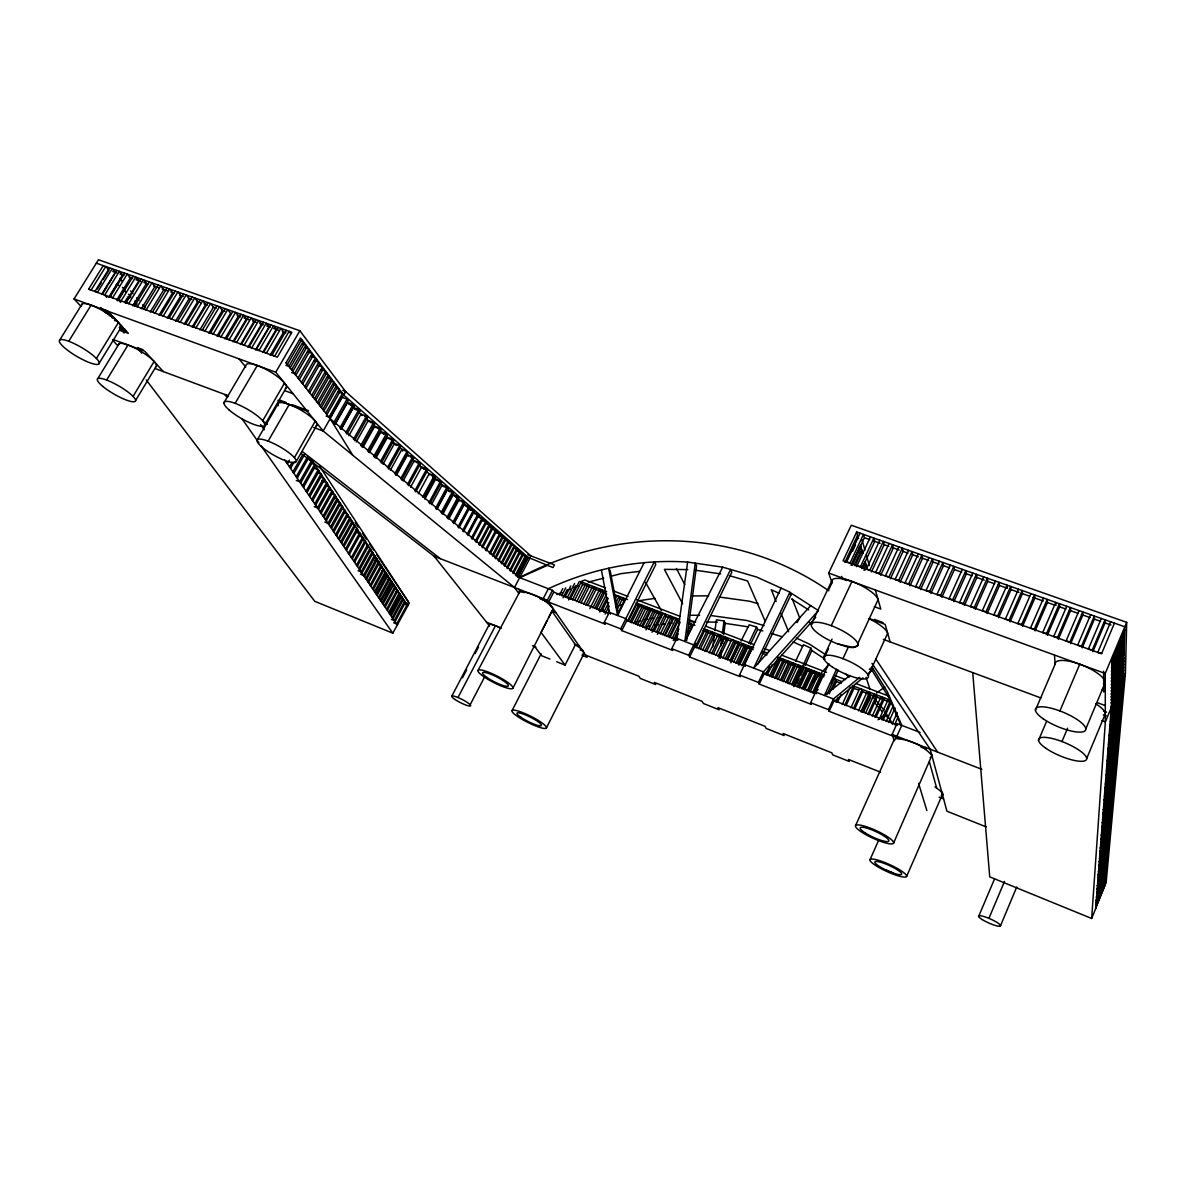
<?xml version="1.0" encoding="UTF-8"?>
<svg xmlns="http://www.w3.org/2000/svg" width="1186" height="1186" viewBox="0 0 1186 1186"><rect width="100%" height="100%" fill="white"/><g stroke="black" fill="none" stroke-linecap="round" stroke-linejoin="round"><path stroke-width="1.5" d="M972.728 672.61L989.732 876.854L1091.669 918.468L1095.686 908.565L1111.341 706.812L1123.424 676.509L1111.356 705.477L1111.341 708.012L1123.364 679.148M1123.394 677.755L1124.832 626.801L856.648 531.995L843.098 560.77L1101.542 653.782L1114.455 623.139M828.821 589.501L831.964 582.815L828.703 573.046L851.266 525.22L1126.7 622.339L1125.395 673.648L1106.153 882.384L1095.582 908.343L1104.878 885.438L1120.637 708.828L1109.325 736.076L1109.325 734.964L1120.978 706.886M512.886 688.31A19.584 3.662 27 0 0 488.558 672.195A19.584 3.662 27 0 0 484.985 677.502A19.584 3.662 27 0 0 512.886 688.31L553.18 608.67C545.189 599.093 532.321 592.615 519.913 591.458L478.032 670.431M1091.669 918.468L1105.337 721.918L1105.233 673.47L1126.7 622.339M893.443 843.365A20.948 4.151 24.7 0 0 867.663 827.146A20.948 4.151 24.7 0 0 862.578 832.705A20.948 4.151 24.7 0 0 893.443 843.365L931.885 755.497C923.375 745.179 908.891 739.249 895.667 738.596L894.155 740.79L892.124 734.416L897.016 723.534L920.069 732.444M1120.755 707.419L1120.978 704.869L1109.636 732.222L1121.348 702.913M1121.111 703.461L1122.089 692.52L1110.481 721.577L1122.312 693.128M1122.371 689.392L1123.261 679.385M1123.75 677.458L1125.395 673.648L1123.75 677.606L1104.952 884.548L1106.227 881.495M686.724 640.381L696.538 565.915L695.204 563.172L684.856 641.507L722.674 567.16L756.579 577.019L788.72 591.562L818.459 610.612L763.413 671.869L758.417 682.41L759.233 684.085L811.357 704.38L810.661 702.735L828.732 663.863M720.584 658.23L721.548 650.892M722.511 643.538L723.252 638.038M723.727 634.362L725.195 623.347L724.023 620.975L716.403 619.804L714.95 630.581M719.265 656.896L719.754 653.308M720.703 646.118L721.889 637.134M722.363 633.546L724.023 620.975M712.786 646.755L714.239 635.978M722.674 567.16L687.628 562.075L676.835 638.394L671.78 648.698L672.773 650.432L621.82 630.611L620.723 628.847L604.237 622.428L609.352 612.302L601.435 570.155M546.286 728.16A19.258 3.41 26.7 0 0 523.056 712.756A19.258 3.41 26.7 0 0 518.341 716.996A19.258 3.41 26.7 0 0 546.286 728.16L583.942 653.619L583.215 650.877L581.155 648.816L574.335 644.013M1123.053 681.624L1111.326 710.977L1123.305 682.217M1121.986 695.767L1110.185 725.313L1121.956 696.953M1120.562 711.437L1108.969 740.494L1120.548 712.578M1086.687 758.551L1105.322 713.868A25.781 7.546 22.6 0 0 1095.775 703.817M1000.569 925.569L1016.728 887.039M1124.758 629.855L1111.919 660.469L1111.593 706.9L1105.337 721.918L1101.942 720.658M1111.638 663.241L1124.432 632.746M1124.387 634.139L1111.89 664.679M1085.768 729.005L1105.248 682.499M1110.704 621.82L1097.776 652.419L1101.72 653.338M1061.974 741.532L1067.593 728.234M988.931 918.335L1004.512 881.406M1101.32 618.499L1088.363 649.038L1092.306 649.958M978.643 916.437L994.491 879.019M1092.113 650.388L1105.055 619.818L1105.07 622.887L1092.899 651.663M1090.631 614.719L1077.644 645.184L1081.558 646.088M1038.536 740.272L1046.497 721.592M1081.38 646.518L1094.352 616.038L1094.396 619.122L1082.195 647.808M1059.913 710.948L1079.749 664.219M1079.067 610.627L1066.051 641.003L1069.95 641.923M1069.772 642.338L1082.774 611.946L1082.862 615.03L1070.632 643.642M1057.393 637.89L1070.424 607.573L1070.558 610.671L1058.297 639.21M1035.437 710.162L1055.125 664.204L1054.487 655.043M1046.378 633.932L1059.439 603.689L1059.632 606.802L1047.342 635.266M1066.733 606.268L1053.687 636.556L1057.571 637.46M1034.133 629.514L1047.223 599.375L1047.446 602.488L1035.141 630.863M1043.561 598.07L1030.456 628.195L1034.311 629.099M906.578 876.469A20.118 3.736 24.6 0 0 880.605 860.977A20.118 3.736 24.6 0 0 877.729 866.773A20.118 3.736 24.6 0 0 906.578 876.469L942.425 794.531L940.972 791.373L934.998 786.852M1030.96 593.623L1017.825 623.658L1021.665 624.548M1021.487 624.963L1034.607 594.912L1034.889 598.04L1022.54 626.327M1018.492 589.22L1005.328 619.151L1009.153 620.041M1008.96 620.471L1022.124 590.495L1022.451 593.637L1010.072 621.849M997.456 616.32L1010.65 586.447L1011.021 589.59L998.612 617.713M995.499 581.081L982.275 610.864L986.07 611.739M985.877 612.154L999.086 582.356L999.501 585.513L987.078 613.562M983.713 576.915L970.474 606.609L974.255 607.484M974.062 607.899L987.301 578.19L987.76 581.362L975.307 609.322M870.005 859.746L878.856 839.792M963.106 603.956L976.375 574.32L976.864 577.508L964.396 605.394M793.642 686.605L810.913 648.193L803.396 644.724L795.539 661.403M796.859 683.833L799.097 678.837M800.594 675.501L803.589 668.845M805.086 665.509L811.817 650.521L810.913 648.193M894.615 724.794L898.217 716.759M952.566 600.175L965.864 570.614L966.397 573.787L953.9 601.613M855.61 825.515L894.274 739.397M896.853 736.254L901.745 725.358L887.35 691.764L872.095 667.14L869.338 669.423M972.802 573.06L959.533 602.666L963.284 603.541M883.125 720.05L891.071 702.497L890.493 700.644L888.077 699.71L879.389 718.894M940.483 595.817L953.811 566.345L954.389 569.547L941.862 597.284M886.105 721.488L893.34 705.477M888.536 722.437L895.03 708.012M892.183 723.845L897.239 712.623M962.306 569.354L949.008 598.886L952.758 599.745M872.244 716.122L880.931 696.983L883.348 697.902L883.941 699.755L875.994 717.293M929.527 591.873L942.885 562.49L943.507 565.692L930.951 593.356M874.66 717.07L883.348 697.902M950.268 565.099L936.94 594.542L940.676 595.402M881.806 719.828L890.493 700.644M860.873 711.733L869.575 692.624L867.174 691.72L858.471 710.799M862.237 711.971L870.198 694.507L869.575 692.624M919.076 588.123L932.448 558.799L933.115 562.001L920.529 589.605M865.424 713.498L874.126 694.373L876.528 695.293L877.136 697.16L869.19 714.654M867.826 714.417L876.528 695.293M939.356 561.245L925.999 590.613L929.72 591.458M850.896 707.864L859.628 688.814L862.014 689.733L862.652 691.616L854.676 709.035M908.476 584.298L921.863 555.048L922.56 558.28L909.973 585.795M868.271 675.62L887.662 633.25A24.343 7.086 24.7 0 0 868.552 618.543M853.297 708.798L862.014 689.733M928.934 557.553L915.562 586.848L919.269 587.707M898.603 580.755L912.019 551.579L912.76 554.796L900.144 582.267M842.253 704.528L850.258 687.094M844.64 705.448L853.371 686.427L854.039 688.31L846.048 705.7M918.364 553.818L904.962 583.038L908.654 583.883M888.848 577.241L902.294 548.14L903.065 551.371L890.419 578.768M899.21 738.581L829.177 711.318L828.51 709.673L833.462 698.954L859.672 677.369M829.177 711.318L834.114 700.615L897.52 725.15L897.016 723.534M836.011 702.112L838.205 697.368M837.449 702.379L841.096 694.492M908.535 550.348L895.119 579.494L898.795 580.339M889.1 543.47L875.639 572.482L879.286 573.327M879.093 573.727L892.554 544.7L893.369 547.932L880.709 575.269M836.545 669.26L824.403 695.456L849.917 675.501M831.149 683.492L832.616 680.334M842.949 658.675L848.257 647.215M826.879 694.596L838.205 670.105M829.147 693.869L835.715 679.667L833.343 678.763M832.78 689.422L836.427 681.565L835.715 679.667M898.825 546.909L885.379 575.996L889.04 576.826M863.927 570.273L866.225 565.351L863.393 564.343M823.751 656.836L832.038 639.061M808.6 691.216L816.635 673.974L815.879 672.077L813.522 671.172L804.731 690M823.825 658.749L828.525 648.683M865.098 570.036L866.625 566.76M879.849 540.208L866.358 569.147L870.005 569.977M810.053 692.061L818.829 673.203L821.186 674.108L821.928 676.005L813.907 693.261M812.41 692.98L821.186 674.108M869.812 570.392L883.303 541.424L884.148 544.67L871.458 571.934M797.111 687.05L805.917 668.252L803.574 667.362L794.768 686.145M854.617 564.328L861.629 549.355L858.738 548.317M855.047 565.766L862.044 550.808M798.652 687.361L806.688 670.164L805.917 668.252M799.572 687.999L808.363 669.2L810.705 670.09L811.476 672.002L803.441 689.214M856.574 566.641L870.435 536.873M801.914 688.918L810.705 670.09M831.267 625.689L851.933 581.481M860.369 566.997L873.874 538.088L874.749 541.35L862.044 568.554M862.074 568.168L865.143 561.601L867.159 568.613M863.245 567.946L865.543 563.024M807.088 690.919L815.879 672.077M785.695 682.632L794.516 663.893L792.189 663.004L783.368 681.728M787.267 682.958L795.332 665.82L794.516 663.893M844.847 562.372L857.582 535.286M846.048 562.253L858.012 536.784M789.12 683.951L797.926 665.198L800.268 666.102L801.069 668.014L793.019 685.182M860.072 533.211L846.537 562.016L850.154 562.846M852.556 551.253L855.536 544.893M791.462 684.871L800.268 666.102M849.962 563.246L863.482 534.412L864.401 537.673L851.681 564.818M851.074 565.381L860.473 545.338L862.785 553.388L859.909 552.365M852.289 565.159L860.888 546.805M776.133 678.644L784.198 661.551L783.353 659.624L781.04 658.734L772.205 677.414M777.912 679.622L786.733 660.913L789.061 661.803L789.891 663.73L781.826 680.838M780.24 680.527L789.061 661.803M811.372 624.207L831.905 580.591M765.83 674.656L769.506 666.903M767.12 675.442L772.279 664.56M769.447 676.346L778.283 657.681L779.128 659.609L803.204 668.86M771.063 676.672L779.128 659.609M774.532 678.318L783.353 659.624M758.002 663.997L790.899 594.972L789.846 592.288L753.703 668.118L810.72 605.661M759.233 684.085L764.214 673.574L814.634 693.084M743.696 665.791L751.687 649.098L750.768 647.141L748.47 646.266L739.604 664.797M671.78 648.698L688.695 655.28L689.659 657.014L740.346 676.746L739.486 675.042L781.085 588.108M733.541 662.292L742.362 643.924L744.66 644.813L745.579 646.755L737.588 663.419M735.839 663.182L744.66 644.813M738.389 664.946L747.091 646.815M748.662 643.524L756.564 627.038L749.167 624.814L741.042 641.048M750.545 644.191L757.632 629.395L756.564 627.038M741.887 665.687L750.768 647.141M722.793 658.141L731.629 639.817L733.912 640.692L734.875 642.649L726.855 659.268M725.076 659.016L733.912 640.692M727.581 659.979L736.402 641.656L738.685 642.53L739.634 644.472L730.828 662.781M729.864 660.869L738.685 642.53M711.481 653.768L720.332 635.503L718.064 634.629L709.213 652.878M713.305 654.035L721.325 637.46L720.332 635.503M715.751 655.413L724.602 637.134L726.87 637.994L727.848 639.966L719.027 658.215M718.034 656.288L726.87 637.994M700.348 649.009L708.383 632.509L707.36 630.537L705.107 629.662L696.241 647.852M702.572 650.313L711.422 632.094L713.69 632.953L714.698 634.925L706.663 651.455M704.825 651.188L713.69 632.953M688.695 655.28L730.591 569.473L731.821 572.201L695.115 647.452L693.751 644.947L676.835 638.394L677.829 640.158L626.905 620.456L621.82 630.611M694.403 646.711L696.004 643.42M689.659 657.014L694.699 646.681L743.652 665.628M698.495 648.727L707.36 630.537M687.302 632.642L691.349 624.399L689.096 623.539M686.768 637.89L692.402 626.386L691.349 624.399M669.156 636.941L677.221 620.56L676.139 618.573L673.9 617.728L665.005 635.77M669.912 637.668L678.807 619.596M672.136 638.528L680.23 622.101M673.248 640.484L678.896 628.995M674.923 640.396L678.11 633.917M657.355 634.332L666.25 616.364L665.138 614.363L662.915 613.518L653.99 631.515M660.305 633.947L669.215 615.934L671.439 616.779L672.551 618.766L664.471 635.133M662.529 634.821L671.439 616.779M667.229 636.63L676.139 618.573M645.999 629.929L654.894 612.006L653.753 610.004L651.544 609.159L642.619 627.112M648.623 629.425L657.548 611.457L659.757 612.302L660.884 614.304L651.989 632.242M650.832 630.285L659.757 612.302M656.214 632.375L665.138 614.363M635.652 623.984L643.746 607.736L642.59 605.735L640.381 604.89L631.441 622.783M637.49 625.126L646.429 607.202L648.638 608.047L649.795 610.064L641.685 626.312M639.699 625.986L648.638 608.047M644.828 627.957L653.753 610.004M620.723 628.847L654.331 561.793L655.799 564.521L627.394 621.242L625.823 618.677L609.352 612.302L610.479 614.096M628.135 621.508L637.09 603.63L638.261 605.646L630.151 621.849M633.635 623.628L642.59 605.735M731.317 660.528L739.427 644.294M857.923 699.903L862.059 691.66M861.673 711.867L869.812 695.589L866.758 691.972M863.245 712.415L870.554 697.798L869.812 695.589M617.12 609.5L622.828 598.174L625.007 599.004L617.669 613.577M644.072 562.772L617.565 615.49L608.626 568.287L610.227 570.97L618.484 614.437M603.867 612.109L608.774 602.429M605.142 614.096L609.204 606.046M607.825 613.636L609.456 610.405M615.163 599.093L616.794 595.861L618.973 596.691L620.189 598.722L616.127 606.787M615.712 603.17L618.973 596.691M592.837 607.84L601.821 590.124L599.656 589.309L589.857 608.611M556.664 661.758L565.055 665.109L575.418 644.665L579.346 646.222M594.942 608.225L603.081 592.17L601.821 590.124M596.35 609.204L605.334 591.473M598.515 610.034L606.683 593.919M599.79 612.035L607.113 597.551M601.702 611.264L608.225 598.367M583.616 604.267L592.615 586.61L594.779 587.426L596.054 589.472L587.9 605.497M585.78 605.112L594.779 587.426M572.438 599.953L581.081 582.193M574.587 600.353L582.756 584.372L581.451 582.326M576.737 601.613L585.751 583.972L587.9 584.802L589.19 586.833L581.036 602.844M578.887 602.444L587.9 584.802M546.894 620.945L541.024 632.375L565.055 665.109M548.584 617.669L551.935 611.146L556.012 612.732M561.66 595.772L565.766 587.796M563.024 597.788L567.116 589.827M565.07 597.092L570.807 585.899M567.205 597.922L574.587 583.527M568.554 599.938L575.907 585.573M512.115 710.503L541.142 653.842M570.288 599.123L579.302 581.511M581.985 655.265L587.055 657.281L547.354 600.309L552.498 590.332L519.646 577.626L330.153 418.717L286.063 362.812L300.473 337.98L343.584 394.923L529.445 558.562L530.839 555.878L345.586 391.528L343.629 394.982M548.614 602.103L553.743 592.14L552.498 590.332M559.525 594.942L562.801 588.567M470.16 704.751L484.525 677.073M527.814 557.865L517.852 576.93L517.274 576.129L527.251 557.035L553.017 567.575L554.411 564.862L527.785 554.707M517.926 577.048L527.889 557.969L529.445 558.562M518.786 592.185L518.831 593.504L514.487 587.515L519.646 577.626A308.671 289.458 -42.9 0 1 828.806 590.821M519.646 577.626L529.682 558.65M457.989 697.531L495.451 625.748M519.853 550.867L509.758 570.155L510.454 571.118L520.535 551.861L516.785 549.696M522.73 553.402L512.678 572.601L513.375 573.564L523.411 554.381L518.149 551.653M451.851 696.049L489.24 624.577M525.472 555.804L515.465 574.943L516.162 575.892L526.139 556.783L520.906 554.055M462.436 677.858L466.676 669.749M475.141 653.545L478.536 647.067M511.403 543.455L501.144 562.95L501.871 563.943L512.115 544.463L508.305 542.269M503.917 565.262L514.131 545.842L511.033 544.67M504.628 566.256L514.828 546.85L514.131 545.842M516.903 548.288L506.748 567.634L507.46 568.613L517.6 549.281L513.835 547.117M492.264 555.493L502.671 535.79L499.543 534.59M492.991 556.516L503.398 536.828L502.671 535.79M505.325 538.118L494.962 557.761L495.689 558.769L506.037 539.141L500.64 536.339M498.076 560.37L508.394 540.801L505.28 539.615M498.802 561.378L509.105 541.824L508.394 540.801M492.398 526.762L481.798 546.746L482.554 547.784L493.154 527.829L489.225 525.561M495.956 529.89L485.415 549.77L486.171 550.808L496.697 530.943L491.212 528.096M489.358 553.076L499.825 533.285L495.111 531.491L500.551 534.323L490.1 554.099M475.245 541.261L485.978 521.114L482.776 519.913M476.031 542.313L486.734 522.196L485.978 521.114M489.388 524.123L478.729 544.166L479.5 545.219L490.144 525.19L486.201 522.907M463.37 531.728L474.296 511.285L473.51 510.173L468.648 508.349L458.537 527.207M467.121 534.456L477.988 514.101L473.14 512.278L463.103 531.031M469.078 531.536L475.719 519.097M467.921 535.523L478.773 515.213L477.988 514.101M482.198 517.808L471.405 538.044L472.191 539.111L482.969 518.89L477.38 515.984M469.122 506.318L458.078 526.88L458.893 527.978L469.908 507.445L469.122 506.318L464.215 504.48L454.03 523.426M462.57 530.631L473.51 510.173M942.648 795.361L943.226 794.264L941.669 791.729M399.652 597.092L402.677 598.293L392.284 617.58L393.248 618.217M446.944 517.556L458.181 496.712L453.23 494.858L442.852 514.072M393.115 618.499L403.492 599.226L402.677 598.293M447.789 518.682L459.012 497.868L458.181 496.712M448.723 518.979L458.997 499.899L453.23 494.858L457.351 497.245M391.35 619.359L394.315 620.575L404.604 601.302M395.146 621.479L405.493 602.251L404.678 601.332M393.678 622.783L396.643 623.984L408.533 602.103L376.703 554.677M146.219 379.935L314.764 601.317L392.818 633.176L409.244 603.2L319.464 466.009M452.785 522.448L463.919 501.752L458.997 499.899L459.812 501.041M453.615 523.56L464.734 502.894L463.919 501.752M447.092 486.972L447.937 488.158L436.507 509.254L435.647 508.082L447.092 486.972L442.067 485.089L439.457 482.806M391.795 585.276L394.938 586.521L384.383 606.016L385.376 606.669M436.982 509.15L447.463 489.818L452.444 491.686L453.289 492.857L441.963 513.805M385.228 606.95L395.768 587.485L394.938 586.521M393.974 588.553L397.088 589.798L386.577 609.219L387.57 609.886M387.422 610.153L397.918 590.747L397.088 589.798M441.103 512.663L452.444 491.686M396.139 591.814L399.222 593.044L388.756 612.406L389.734 613.058M389.586 613.34L400.038 593.978L399.222 593.044M400.601 595.372L390.372 614.793L391.35 615.445M391.217 615.712L401.639 596.395L400.809 595.461M377.222 595.194L387.911 575.521L383.137 569.488M440.584 481.264L429.021 502.538L429.895 503.709L441.444 482.465L432.979 477.143M385.954 576.5L389.186 577.79L378.527 597.418L379.535 598.1M379.387 598.367L390.031 578.768L389.186 577.79M431.496 504.554L442.067 485.089M387.866 579.376L391.069 580.651L380.454 600.235L381.462 600.917M381.314 601.183L391.914 581.629L391.069 580.651M394.523 586.358L392.433 583.26L382.322 602.992L383.33 603.659M383.182 603.926L393.752 584.416L392.922 583.453M377.593 563.943L380.958 565.262L370.121 585.098L371.159 585.81M371.01 586.092L381.818 566.271L380.958 565.262M379.935 567.457L383.256 568.761L372.478 588.553L373.501 589.249M422.572 497.142L434.254 475.705L429.169 473.807L426.619 471.583M373.353 589.516L384.116 569.769L383.256 568.761M424.306 496.801L435.143 476.92L434.254 475.705M424.781 499.098L435.529 479.366L441.444 482.465M382.011 570.57L385.302 571.874L374.554 591.606L375.591 592.288M375.428 592.57L386.162 572.868L385.302 571.874M387.051 574.543L376.347 594.23L377.37 594.912M410.564 487.194L421.549 467.151L426.678 469.063L427.583 470.293L415.782 491.894L414.863 490.678L426.678 469.063M360.425 574.172L363.509 575.403L374.465 555.404L373.353 554.974M364.413 576.411L375.354 556.442L374.465 555.404M375.443 558.072L376.496 558.487L365.584 578.442L366.637 579.153M366.474 579.435L377.37 559.51L376.496 558.487M375.191 560.326L378.586 561.675L367.719 581.57L368.757 582.282M368.609 582.563L379.461 562.683L378.586 561.675M418.302 493.687L429.169 473.807L430.058 475.023M400.675 478.803L412.758 456.832L407.554 454.905L396.317 475.275M401.624 480.048L413.692 458.107L412.758 456.832M364.384 541.676L367.571 544.937L356.482 565.114L357.564 565.855M403.107 480.967L414.225 460.746L411.557 458.404M357.401 566.137L368.475 545.99L367.571 544.937M367.023 545.59L369.899 548.466L358.854 568.583L359.921 569.31M359.773 569.591L370.788 549.503L369.899 548.466M407.435 484.466L419.399 462.659L414.225 460.746L415.159 462.006M358.039 570.688L361.137 571.934L372.137 551.875L370.936 551.401M408.369 485.697L420.318 463.919L419.399 462.659M362.056 572.942L373.027 552.898L372.137 551.875M358.039 532.277L359.669 532.914L348.417 553.284L349.514 554.04M349.366 554.336L360.588 533.982L359.669 532.914M394.716 473.807L406.917 451.688L399.282 447.656M395.679 475.082L407.865 452.993L406.917 451.688M356.096 529.401L361.033 536.709L362.56 537.302L351.367 557.598L352.464 558.369M352.301 558.65L363.479 538.37L362.56 537.302M363.465 540.312L364.903 540.875L353.754 561.111L354.851 561.867M354.688 562.149L365.807 541.928L364.903 540.875M383.019 464.141L394.493 443.475L399.771 445.417L400.735 446.737L388.415 469.004M350.152 520.58L352.034 521.306L340.634 541.869L341.761 542.654M341.598 542.936L352.968 522.403L352.034 521.306M352.613 524.227L354.406 524.924L343.065 545.427L344.177 546.212M344.014 546.494L355.355 526.021L354.406 524.924M387.422 467.714L399.771 445.417M390.327 470.264L401.669 449.761L402.632 451.051M346.49 550.126L357.772 529.712L356.838 528.615L345.541 549.059L346.653 549.83M342.398 509.09L344.533 509.921L332.999 530.661L334.141 531.476M386.399 433.676L387.392 435.025L374.82 457.618L373.798 456.299L386.399 433.676L381.032 431.704L369.335 452.681M333.978 531.758L345.497 511.047L344.533 509.921M375.888 458.167L387.481 437.337L392.803 439.294L393.782 440.629L381.329 463.074M345.096 513.093L347.142 513.879L335.653 534.56L336.794 535.36M336.631 535.657L348.106 515.006L347.142 513.879M380.321 461.754L392.803 439.294M347.765 517.037L349.722 517.808L338.277 538.414L339.418 539.215M339.255 539.497L350.671 518.919L349.722 517.808M326.358 520.595L338.04 499.691L334.674 497.631M367.467 450.991L380.172 428.22L374.791 426.234L362.916 447.463M324.756 522.048L327.988 523.308L339.626 502.449L337.328 501.559M368.505 452.326L381.195 429.584L380.172 428.22M328.982 524.434L340.604 503.605L339.626 502.449M339.863 505.325L342.087 506.185L330.494 526.984L331.635 527.8M331.472 528.096L343.05 507.326L342.087 506.185M318.471 509.031L330.316 487.95L326.654 485.741M356.26 441.889L368.253 420.511L365.837 418.406M329.441 489.877L332.006 490.856L320.205 511.907L321.376 512.752M321.213 513.049L332.999 492.027L332.006 490.856M373.679 422.498L360.826 445.432L361.893 446.796L374.717 423.891L373.679 422.498L368.253 420.511L369.291 421.905M332.317 494.117L334.778 495.066L323.037 516.043L324.208 516.888M324.045 517.185L335.757 496.237L334.778 495.066M337.061 498.535L325.364 519.468L326.521 520.298M346.861 434.224L359.966 410.964L358.898 409.526L353.398 407.524L341.138 429.228M320.843 477.128L323.674 478.21L311.71 499.454L312.911 500.329M348.877 435.707L361.004 414.181L358.469 411.957M312.748 500.64L324.697 479.411L323.674 478.21M321.702 480.79L326.61 482.672L314.705 503.842L315.906 504.717M315.743 505.014L327.618 483.858L326.61 482.672M353.472 439.28L366.459 416.167L361.004 414.181L362.056 415.589M354.555 440.658L367.512 417.576L366.459 416.167M314.186 506.6L317.448 507.875L329.308 486.764M797.066 622.606L799.705 617.906L792.337 599.049M353.131 404.47L339.878 427.894L341.005 429.317L354.214 405.909L353.131 404.47L347.587 402.454L335.223 424.291M315.135 468.663L318.159 469.804L306.077 491.197L307.307 492.101M307.13 492.398L319.197 471.035L318.159 469.804M317.981 472.888L320.917 474L308.894 495.318L310.109 496.208M309.931 496.504L321.94 475.215L320.917 474M345.763 432.816L358.898 409.526M329.99 417.769L341.657 397.251M330.108 418.643L345.541 391.469L299.85 330.746L98.468 259.749L74.051 298.946L80.989 306.373M297.301 477.973L308.582 458.078M296.292 480.449L299.628 481.724L311.829 460.198L306.833 458.3M347.053 399.133L333.696 422.72L334.837 424.158L348.165 400.601L347.053 399.133L341.494 397.117L339.715 400.245M300.695 482.954L312.778 461.636M311.503 463.281L314.646 464.467L302.489 485.934L303.735 486.853M303.557 487.149L315.684 465.713L314.646 464.467M294.41 457.677L315.224 421.163M292.186 462.243L289.517 466.913L290.792 467.877M290.614 468.173L294.247 461.799M323.971 410.875L337.58 386.992M296.159 461.576L316.84 425.24M302.593 454.831L292.898 471.88L294.158 472.814M326.921 414.611L340.456 390.802M293.995 473.125L304.491 454.668M330.301 418.317L328.952 417.19L342.457 393.426L338.247 391.914M307.619 456.669L296.218 476.742L297.464 477.661M329.901 417.516L334.363 409.674M336.142 406.531L337.936 403.388M315.698 400.379L329.471 376.288M318.56 404.026L332.288 379.994M287.427 463.504L289.34 460.153M321.317 407.51L334.971 383.552M309.709 392.788L323.615 368.549M312.926 396.865L326.758 372.7M299.287 379.579L313.415 355.074M268.11 441.148L289.221 404.5M302.712 383.923L316.766 359.506M306.032 388.133L320.027 363.805M262.699 420.763L284.507 383.063M292.838 371.396L307.1 346.727M264.686 425.018L286.375 387.511M296.07 374.895L294.617 373.649L308.849 349.025L305.944 348.002M257.051 440.243L278.043 403.907M295.863 375.25L310.08 350.656M287.338 364.428L301.733 339.626M290.303 367.586L288.835 366.326L303.186 341.553L300.266 340.515M290.11 367.942L304.431 343.199M514.487 587.515L323.17 431.022L275.76 372.196L299.85 330.746M932.107 756.357L931.588 754.429M262.714 352.509L276.249 329.382L273.477 325.794L258.963 350.522L256.472 349.203M263.677 352.227L278.176 327.455M235.139 403.329L257.288 365.496M270.126 355.177L283.662 332.006L280.889 328.418L266.405 353.206L263.885 351.871M271.92 355.192L286.404 330.36M223.932 402.721L245.962 365.214A23.142 5.96 30 0 1 270.275 371.796A23.142 5.96 30 0 1 285.248 388.652M255.479 349.914L269.029 326.832L266.227 323.229L251.714 347.913L249.223 346.594M256.265 349.559L270.764 324.831M240.447 344.503L254.012 321.51L251.165 317.907L236.637 342.487L234.161 341.183M241.455 344.222L255.983 319.612M247.933 347.201L261.498 324.163L258.667 320.561L244.153 345.2L241.662 343.881M249.016 346.949L263.529 322.281M232.916 341.79L246.48 318.841L243.619 315.239L229.076 339.774L226.615 338.47M233.953 341.524L248.482 316.959M224.866 338.899L238.445 315.995L235.569 312.392L221.026 336.868L218.565 335.564M226.407 338.811L240.951 314.29M208.825 333.118L222.419 310.317L219.484 306.7L204.926 331.087L202.48 329.782M210.471 333.073L225.029 308.671M217.008 336.068L230.588 313.223L227.682 309.605L213.139 334.037L210.678 332.732M218.357 335.92L232.901 311.444M199.871 329.901L213.48 307.159L210.53 303.542L195.957 327.855L193.526 326.565M202.287 330.123L216.845 305.766M192.132 327.099L205.741 304.417L202.762 300.799L188.189 325.053L185.772 323.778M193.318 326.906L207.891 302.608M175.572 321.154L189.197 298.561L186.187 294.929L171.585 319.078L169.183 317.804M177.544 321.228L192.147 297.034M133.054 396.406L154.106 361.493M135.604 400.497L156.537 365.748M184.126 324.223L197.751 301.585L194.756 297.968L180.168 322.177L177.752 320.887M185.565 324.119L200.137 299.865M167.256 318.144L180.895 295.625L177.856 291.978L163.238 316.084L160.851 314.809M168.975 318.144L183.578 294.009M159.057 315.194L172.696 292.72L169.628 289.073L155.025 313.119L152.638 311.859M160.644 315.15L175.246 291.059M143.565 308.997L158.198 285.04M106.636 380.054L127.984 345.022M150.207 312.007L163.861 289.592L160.777 285.945L146.145 309.931L143.773 308.671M152.431 312.185L167.048 288.168M132.817 305.751L146.471 283.439L143.343 279.792L128.711 303.66L126.353 302.4M133.158 305.647L135.011 302.623L136.42 304.209M98.646 364.117A23.008 5.026 30.5 0 0 73.74 343.391A23.008 5.026 30.5 0 0 65.393 348.506A23.008 5.026 30.5 0 0 98.646 364.117L120.512 328.374A22.86 5.426 30.9 0 0 103.597 311.206A22.86 5.426 30.9 0 0 81.552 305.38M134.685 305.81L149.317 281.897M97.815 378.586L119.089 343.747M141.342 308.82L154.995 286.449L151.882 282.802L137.25 306.729L134.893 305.469M124.975 301.689L126.872 298.62M125.227 303.023L138.895 280.756L135.753 277.094L121.105 300.918L118.748 299.658M126.146 302.741L140.793 278.888M117.399 321.154L114.553 320.516M96.377 358.483L118.437 322.488M109.216 297.137L117.829 283.172M110.061 296.945L124.708 273.195M116.747 299.969L130.416 277.746L127.258 274.099L112.596 297.864L110.268 296.604M117.444 300.814L124.011 290.155L125.449 291.786M133.203 276.205L118.556 299.999L120.69 302.386M68.729 341.271L91.1 305.143M101.67 294.424L115.309 272.395L112.107 268.748L97.43 292.408L95.117 291.163M102.159 294.098L116.821 270.408M103.167 292.705L106.977 286.552M108.875 283.484L110.772 280.4M106.859 297.404L104.694 295.017L119.356 271.312L122.543 274.959L108.919 297.034M103.256 265.62L88.594 289.221L277.376 357.149L291.86 332.288L96.333 263.173M59.789 339.952L82.086 304.046M94.91 291.489L109.572 267.843M97.311 289.013L101.21 282.728M103.152 279.585L109.008 270.171L105.776 266.509L91.114 290.125L88.802 288.88M814.426 693.588L818.058 689.481M815.76 617.328L764.57 674.33L763.413 671.869L744.497 664.56L745.342 666.28M810.587 684.693L819.2 675.175M821.646 672.462L829.029 664.308M862.904 677.858L834.395 701.356L833.462 698.954L815.627 692.061L816.309 693.736M868.612 673.159L872.881 669.645L872.095 667.14M878.07 719.754L885.349 714.031L887.973 718.301M876.484 693.084L884.86 686.99M941.284 795.317L942.425 794.531M551.935 610.627L553.136 609.945M930.18 757.602L931.662 756.846M519.72 577.73L547.324 565.396M604.83 592.852L582.385 584.224L580.725 581.629L584.846 579.969L605.557 587.885M556.753 594.586L561.882 592.526M567.012 590.465L570.436 589.086M573.846 587.707L578.99 585.647M519.305 591.992L520.402 591.636L518.578 589.101M600.072 610.968L603.555 609.96M615.756 606.402L620.99 604.875M588.241 582.163L603.748 578.131M610.642 576.337L620.975 573.653L639.387 571.37M635.548 622.146L640.707 620.827M644.131 619.952L647.571 619.062M645.614 627.097L649.958 625.986M638.705 600.753L655.028 598.352M651.055 618.647L654.539 618.232M658.022 617.817L661.521 617.387M675.976 620.159L679.578 619.729M654.85 625.2L658.304 624.785M661.758 624.385L665.198 623.969M668.652 623.554L672.106 623.139M692.402 595.921L708.65 595.832M687.628 562.075C639.817 558.947 591.74 568.494 548.362 588.73L543.218 598.693L544.478 600.501M687.791 569.591L664.382 569.369L682.602 603.733M690.519 615.208L699.651 615.341M710.622 615.504L747.21 620.575L764.14 625.63M690.193 621.76L695.678 621.835M706.634 622.013L717.574 622.176M719.353 597.047L749.626 601.243L757.943 603.659M695.055 570.155L720.658 573.905M725.195 623.347L748.455 626.905M856.929 565.752L860.562 566.582M997.648 615.905L993.838 615.015L1007.033 585.158L1007.418 588.315M1046.571 633.502L1042.702 632.598L1055.762 602.399L1055.97 605.512M729.434 575.67L747.565 580.962L765.311 621.568M757.632 629.395L762.82 630.952M771.478 633.546L781.856 636.66M837.746 643.954L853.09 647.452L857.76 645.673L857.789 643.627A25.558 7.175 24.9 0 0 831.594 625.808A25.558 7.175 24.9 0 0 811.446 626.134A25.558 7.175 24.9 0 0 837.746 643.954C843.765 645.332 852.097 650.121 857.76 645.673L857.789 643.627L878.1 599.642A25.38 7.724 24.8 0 0 852.022 581.525A25.38 7.724 24.8 0 0 831.964 582.815M112.789 271.505L116.954 273.002M120.023 274.07L123.922 275.463M129.155 277.316L132.639 278.547M136.123 279.777L141.342 281.631M143.921 282.535L148.309 284.091M153.528 285.945L158.761 287.798M162.245 289.028L167.463 290.881M170.947 292.112L174.431 293.342M179.664 295.195L183.148 296.426M188.366 298.279L191.85 299.509M197.084 301.363L200.553 302.593M204.036 303.838L207.52 305.069M212.754 306.922L216.237 308.152M221.456 310.006L224.94 311.236M237.141 315.55L240.625 316.781M244.108 318.011L249.327 319.864M252.811 321.095L256.295 322.325M259.778 323.57L263.262 324.801M266.746 326.031L270.23 327.262M273.714 328.492L278.932 330.345M282.416 331.576L285.9 332.821M864.52 537.732L869.738 539.586M873.207 540.816L880.145 543.277M883.614 544.493L888.818 546.346M892.287 547.576L899.24 550.022M902.709 551.253L907.913 553.106M911.382 554.336L918.32 556.783M921.789 558.013L928.742 560.474M932.211 561.704L939.149 564.165M942.618 565.396L949.556 567.842M954.774 569.695L961.713 572.156M965.182 573.372L972.12 575.833M975.589 577.063L984.276 580.132M987.745 581.362L994.683 583.823M998.152 585.054L1006.825 588.123M1010.309 589.353L1018.982 592.422M1022.451 593.652L1029.389 596.113M1032.858 597.344L1043.28 601.035M1046.749 602.266L1055.421 605.334M1058.89 606.565L1065.829 609.011M1069.312 610.241L1077.985 613.325M1081.454 614.541L1090.127 617.624M1093.596 618.855L1100.549 621.301M1104.018 622.531L1110.956 624.992M302.949 344.059L305.869 345.096L291.563 369.795L293.031 371.055M307.841 351.901L312.2 353.458L298.042 377.993L299.48 379.224M116.258 284.492L118.926 285.441M311.236 356.363L315.565 357.905L301.481 382.352L302.904 383.582M314.512 360.677L318.826 362.219L304.817 386.592L306.24 387.792M127.362 297.019L130 297.968M318.13 365.436L322.429 366.978L308.493 391.261L309.902 392.447M321.287 369.602L325.572 371.144L311.71 395.338L313.119 396.524M325.453 373.723L328.3 374.746L314.498 398.867L315.891 400.038M328.285 377.444L331.116 378.467L317.374 402.514L318.752 403.685M330.998 381.017L333.829 382.04L320.146 406.012L321.51 407.169M285.9 365.273L288.835 366.326M333.607 384.457L336.439 385.48L322.8 409.392L324.163 410.534M336.513 388.282L339.329 389.305L325.765 413.143L327.114 414.27M342.739 390.461L345.541 391.469M291.697 372.597L294.617 373.649M102.07 308.834L107.407 310.776L128.384 333.37L119.934 330.271M74.051 298.946L275.76 372.196M828.703 573.046L1105.233 673.47M846.73 580.503L842.416 578.946L841.615 576.44M104.427 311.399L109.942 313L111.202 314.927L105.895 313L100.78 307.545M109.156 315.58L113.337 316.706L114.582 318.619L111.944 317.655M350.078 404.396L354.214 405.909M355.844 409.452L359.966 410.964M119.756 326.18L122.38 327.143L121.15 325.26M364.784 416.582L367.512 417.576M120.394 327.84L124.53 328.952L125.76 330.835L120.512 328.907M284.833 390.683L293.09 393.708M874.23 606.654L880.783 609.055L875.357 589.991M1101.957 690.074L1105.278 691.29M370.655 422.409L374.717 423.891M377.163 428.102L381.195 429.584M382.055 433.053L387.392 435.025M389.794 439.161L393.782 440.629M326.15 416.153L328.952 417.19M143.032 349.707L137.843 347.809L139.222 349.307M280.192 400.29L286.078 402.454M292.245 404.737L308.538 410.741M874.512 619.433L883.11 622.606M113.07 339.507L144.677 351.175L163.357 371.603M277.909 400.334L307.1 411.097M869.575 618.662L885.156 624.399L890.123 641.893M1097.183 702.616L1105.308 705.626M1103.647 711.111L1106.597 712.208M410.223 456.818L413.692 458.107M1103.336 714.773L1106.301 715.87M416.879 462.644L420.318 463.919M155.129 368.535L228.349 395.768M313.564 427.449L323.17 431.022L330.153 418.717L352.716 455.187M883.362 639.373L1040.893 697.961M427.583 470.293L421.549 467.151M431.748 475.66L435.143 476.92M442.927 486.275L447.937 488.158M453.289 492.857L447.463 489.818L449.761 491.834M461.458 501.663L464.734 502.894M466.661 506.214L469.908 507.445M469.434 509.461L474.296 511.285M473.926 513.39L478.773 515.213M478.151 517.081L482.969 518.89M481.946 520.387L486.734 522.196M486.957 523.99L490.144 525.19M489.981 526.628L493.154 527.829M493.539 529.742L496.697 530.943M502.923 537.955L506.037 539.141M505.992 540.653L509.105 541.824M507.46 542.699L512.115 544.463M514.531 548.11L517.6 549.281M515.94 550.111L520.535 551.861M614.2 591.191L628.002 596.469M636.645 599.76L679.8 616.26M688.429 619.552L695.337 622.19M705.685 626.149L754.029 644.621M764.392 648.579L769.566 650.551M781.648 655.176L826.538 672.329M835.166 675.62L845.529 679.578M855.877 683.536L888.685 696.063L891.175 702.557L861.851 691.334M580.725 581.629L606.669 591.562M613.592 594.216L627.438 599.508M636.096 602.829L679.341 619.389M687.999 622.694L694.922 625.348M703.565 628.654L753.747 647.852M762.405 651.173L767.594 653.16M777.972 657.133L824.685 675.012M833.343 678.318L842.001 681.639M852.378 685.612L890.449 700.17M620.352 598.811L623.806 600.131M635.874 604.756L651.41 610.701M652.7 611.175L661.758 614.659M665.198 615.994L673.826 619.285M703.15 630.522L730.754 641.107M734.208 642.427L753.184 649.691M761.797 652.997L766.971 654.983M806.658 670.179L823.899 676.791M835.982 681.416L841.156 683.403M853.223 688.028L858.397 690M893.147 873.029L886.238 870.168A14.81 2.757 24.6 0 1 876.439 861.436A14.81 2.757 24.6 0 1 898.454 870.568A14.81 2.757 24.6 0 1 893.147 873.029L886.238 870.168M553.743 592.14L608.759 613.429M300.992 453.319L434.18 556.278L547.354 600.309M739.486 675.042L758.417 682.41M810.661 702.735L828.51 709.673M892.124 734.416L981.875 769.343M519.883 590.924L524.316 592.644M540.09 598.782L605.379 624.207L604.237 622.428M920.855 747.002L925.836 748.944M355.874 532.143L359.017 533.374M580.073 649.972L582.667 650.995M585.513 655.057L638.883 676.242L640.277 678.422L655.68 684.544L654.331 682.38L702.127 701.356L703.357 703.476L719.146 709.747L717.96 707.642L765.029 726.321L766.082 728.397L784.094 735.557L783.101 733.497L831.846 752.843L832.691 754.859L849.295 761.456L848.479 759.455L880.635 772.205M939.164 797.155L943.611 798.919M486.527 622.19L501.426 628.12M532.484 645.718L535.909 647.082M986.307 826.924L946.917 811.194L930.195 749.226L871.977 663.419M549.963 659.075L541.617 655.725L534.026 645.688M404.085 603.452L407.05 604.638M403.996 603.6L407.762 605.72L405.493 602.251M779.098 593.296L771.285 589.753L776.133 601.524M796.429 638.112L809.267 644.028L826.36 655.132M809.208 622.279L812.38 623.747M793.093 641.863L802.714 646.311M272.128 354.836L274.648 356.171L289.132 331.324L290.955 333.711M102.367 293.772L104.694 295.017M789.757 594.245L790.899 594.972M791.611 598.974L808.689 609.93M811.817 650.521L825.011 659.12M396.643 623.984L397.606 624.607M394.315 620.575L395.279 621.197M361.137 571.934L362.204 572.66M363.509 575.403L364.576 576.129M327.988 523.308L329.145 524.138M317.448 507.875L318.649 508.735M299.628 481.724L300.859 482.643M286.315 462.229L287.605 463.192M227.831 396.747L224.895 394.478L227.03 397.503M264.419 422.112L267.324 424.366M302.222 451.466L440.347 558.68M286.063 362.812L287.546 364.087M351.071 405.493L347.587 402.454L348.699 403.907M355.933 409.733L353.398 407.524L354.481 408.962M381.032 431.704L383.612 433.957M392.151 441.429L396.88 445.565M419.118 465.016L424.084 469.374M467.536 507.371L464.215 504.48L465.031 505.607M468.648 508.349L470.901 510.306M495.111 531.491L497.023 533.166M845.084 673.47L849.235 677.132M112.611 340.189L117.458 345.378M119.223 327.647L124.145 332.999M122.395 287.308L124.826 290.066M128.503 294.232L130.934 296.989M134.611 301.155L137.042 303.927M119.593 278.369L122.039 281.141M130.564 290.866L132.995 293.639M136.657 297.805L139.088 300.577M142.75 304.743L145.181 307.53M872.288 696.138L884.104 710.147M312.882 461.443L311.829 460.198L406.946 604.801L395.264 587.455M868.523 695.396L870.554 697.798M874.126 702.053L882.473 711.956M238.964 358.839L245.769 367.023M434.18 556.278L489.551 626A10.496 2.194 27.2 0 1 491.404 624.488A10.496 2.194 27.2 0 1 500.329 628.046M374.791 426.234L375.814 427.612M387.481 437.337L388.474 438.672M394.493 443.475L395.457 444.78M407.554 454.905L408.488 456.18M137.68 347.735L141.683 353.161M241.9 418.658L258.904 442.823M261.039 445.847L392.818 633.176M551.935 611.146L575.492 644.769M499.825 533.285L500.551 534.323M260.668 424.618L264.211 429.806M284.67 459.797L397.266 624.903M371.752 552.587L377.608 561.289M378.423 562.49L380.054 564.921M380.854 566.093L382.441 568.45M387.096 575.358L388.578 577.538M355.148 522.552L358.231 527.147M362.338 533.27L366.444 539.378M369.528 543.974L373.62 550.096M875.905 659.179L937.681 752.146M871.517 669.556L888.477 696.953M885.038 711.674L892.569 723.89M640.381 604.89L641.552 606.906M646.429 607.202L647.6 609.219M645.569 582.385L661.462 610.686M676.465 568.539L684.782 584.654M711.422 632.094L712.445 634.05M718.064 634.629L719.072 636.6M724.602 637.134L725.58 639.091M736.402 641.656L737.351 643.598M742.362 643.924L743.296 645.881M786.733 660.913L787.563 662.841M889.426 698.465L900.915 725.298M792.189 663.004L793.004 664.916M780.996 613.295L788.616 631.782M808.363 669.2L809.134 671.113M813.522 671.172L814.293 673.085M867.174 691.72L867.811 693.588M866.047 677.325L870.02 689.303M874.126 694.373L874.749 696.241M885.349 714.031L886.046 716.196M888.077 699.71L888.655 701.563M918.587 783.368L926.859 810.587M856.648 531.995L858.516 538.548M861.985 539.734L864.92 550.082M866.388 555.256L869.323 565.589M925.406 747.373L926.014 749.567M929.379 761.768L936.614 787.949M1103.617 671.217L1103.662 681.238M1103.662 682.513L1103.706 692.001M583.942 653.619A19.035 4.166 26.8 0 1 582.578 654.123M1055.125 664.204A26.922 8.258 22.5 0 1 1083.144 665.539A26.922 8.258 22.5 0 1 1104.403 684.485M278.31 405.686A22.163 5.559 29.5 0 1 299.213 409.126A22.163 5.559 29.5 0 1 315.684 426.234M118.481 344.918A21.867 5.085 30.5 0 1 140.037 350.863A21.867 5.085 30.5 0 1 155.826 366.859M1106.909 765.281L1106.909 766.304L1118.161 738.092L1106.909 765.281M1106.983 861.451L1097.376 885.794L1106.983 861.451M1107.294 760.434L1107.294 761.471L1118.606 733.096L1107.294 760.434M1107.309 857.893L1097.658 882.354L1107.309 857.893M1107.665 755.882L1107.665 756.935L1119.035 728.412L1107.665 755.882M1107.694 853.712L1097.969 878.307L1107.694 853.712M1107.961 752.072L1107.961 753.125L1119.391 724.483L1107.961 752.072M1107.991 850.303L1098.236 875.001L1107.991 850.303M1108.258 748.425L1108.258 749.493L1119.732 720.732L1108.258 748.425M1108.302 846.878L1098.503 871.68L1108.302 846.878M1108.613 743.904L1108.613 744.986L1120.147 716.077L1108.613 743.904M1108.584 843.735L1098.74 868.641L1108.584 843.735M1108.866 840.741L1098.977 865.736L1108.866 840.741M1109.207 837.019L1099.259 862.133L1109.192 837.019M1109.918 727.507L1109.918 728.649L1121.674 699.221L1109.918 727.507M1109.547 833.195L1099.555 858.427L1109.533 833.209M1109.874 829.563L1099.837 854.913L1109.874 829.563M1110.17 826.36L1100.089 851.8L1110.17 826.36M1110.822 717.545L1110.822 718.716L1122.727 688.933L1110.822 717.545M1111.163 713.898L1111.163 715.069L1123.112 685.182L1111.163 713.898M1110.511 822.535L1100.386 848.109L1110.511 822.535M1111.371 702.423L1111.371 703.639L1123.498 673.351L1111.371 702.423M1111.401 699.266L1111.386 700.481L1123.572 670.075L1111.401 699.266M1111.415 696.493L1111.401 697.724L1123.631 667.199L1111.415 696.493M1111.43 693.588L1111.43 694.818L1123.705 664.19L1111.43 693.588M1111.46 690.4L1111.445 691.646L1123.779 660.884L1111.46 690.4M1111.475 687.406L1111.46 688.681L1123.854 657.785L1111.475 687.406M1111.49 684.1L1111.49 685.375L1123.928 654.346L1111.49 684.1M1111.519 680.497L1111.504 681.787L1124.017 650.61L1111.519 680.497M1111.534 677.488L1111.534 678.792L1124.091 647.497L1111.534 677.488M1111.564 674.093L1111.549 675.412L1124.165 643.998L1111.564 674.093M1111.578 670.579L1111.578 671.899L1124.254 640.336L1111.578 670.579M1111.608 667.229L1111.593 668.563L1124.328 636.867L1111.608 667.229M1110.926 817.984L1100.741 843.706L1110.926 817.984M1111.326 813.596L1101.082 839.451L1111.326 813.596M1111.712 809.223L1101.409 835.226L1111.712 809.223M1112.083 805.146L1101.735 831.267L1112.083 805.146M1112.453 801.01L1102.046 827.265L1112.453 801.01M1112.883 796.369L1102.402 822.773L1112.883 796.369M1113.298 791.788L1102.758 818.34L1113.298 791.788M1113.713 787.089L1103.128 813.774L1113.713 787.089M1114.099 782.908L1103.44 809.741L1114.099 782.908M1114.543 778.031L1103.825 805.012L1114.543 778.031M1114.988 773.02L1104.21 800.165L1114.988 773.02M1115.374 768.81L1104.537 796.073L1115.374 768.81M1115.759 764.525L1104.863 791.922L1115.759 764.525M1116.115 760.7L1105.159 788.216L1116.115 760.7M1116.486 756.475L1105.485 784.124L1116.486 756.475M1116.871 752.309L1105.812 780.091L1116.871 752.309M1117.301 747.462L1106.182 775.392L1117.301 747.462M1117.746 742.555L1106.568 770.648L1117.746 742.555M1106.271 869.368L1096.768 893.458L1106.271 869.368M1105.93 873.104L1096.472 897.076L1105.93 873.104M1105.589 876.869L1096.19 900.708L1105.589 876.869M1105.308 879.923L1095.953 903.673L1105.308 879.923M1105.1 882.354L1095.76 906.015L1105.1 882.354M1106.657 865.143L1097.094 889.367L1106.657 865.143M486.823 677.399A14.484 2.713 27 0 0 508.157 686.16A14.484 2.713 27 0 0 491.434 674.508A14.484 2.713 27 0 0 486.823 677.399M520.876 717.263A13.654 2.416 26.7 0 0 541.157 725.699A13.654 2.416 26.7 0 0 525.62 714.995A13.654 2.416 26.7 0 0 520.876 717.263M865.572 833.165A15.714 3.113 24.7 0 0 888.714 841.126A15.714 3.113 24.7 0 0 869.323 828.955A15.714 3.113 24.7 0 0 865.572 833.165M832.187 666.903A24.506 6.582 24.8 0 0 868.211 677.473A24.506 6.582 24.8 0 0 837.642 656.881A24.506 6.582 24.8 0 0 832.187 666.903M1042.968 718.642A27.115 7.665 22.8 0 0 1084.968 730.843A27.115 7.665 22.8 0 0 1053.85 708.931A27.115 7.665 22.8 0 0 1042.968 718.642M1045.741 748.188A25.973 6.997 22.9 0 0 1085.916 760.226A25.973 6.997 22.9 0 0 1056.163 739.56A25.973 6.997 22.9 0 0 1045.741 748.188M102.856 386.443A22 4.7 30.1 0 0 134.952 401.535A22 4.7 30.1 0 0 111.484 382.129A22 4.7 30.1 0 0 102.856 386.443M228.898 409.778A23.29 5.53 29.7 0 0 263.618 426.056A23.29 5.53 29.7 0 0 240.461 405.582A23.29 5.53 29.7 0 0 228.898 409.778M261.572 446.751A22.297 5.144 29.3 0 0 295.047 462.481A22.297 5.144 29.3 0 0 273.24 443.327A22.297 5.144 29.3 0 0 261.572 446.751M982.245 919.595A11.993 2.164 24.1 0 0 1000.347 926.088A11.993 2.164 24.1 0 0 986.203 917.282A11.993 2.164 24.1 0 0 982.245 919.595M455.009 699.488A10.615 1.809 27 0 0 470.531 705.966A10.615 1.809 27 0 0 458.063 697.561A10.615 1.809 27 0 0 455.009 699.488"/></g></svg>
